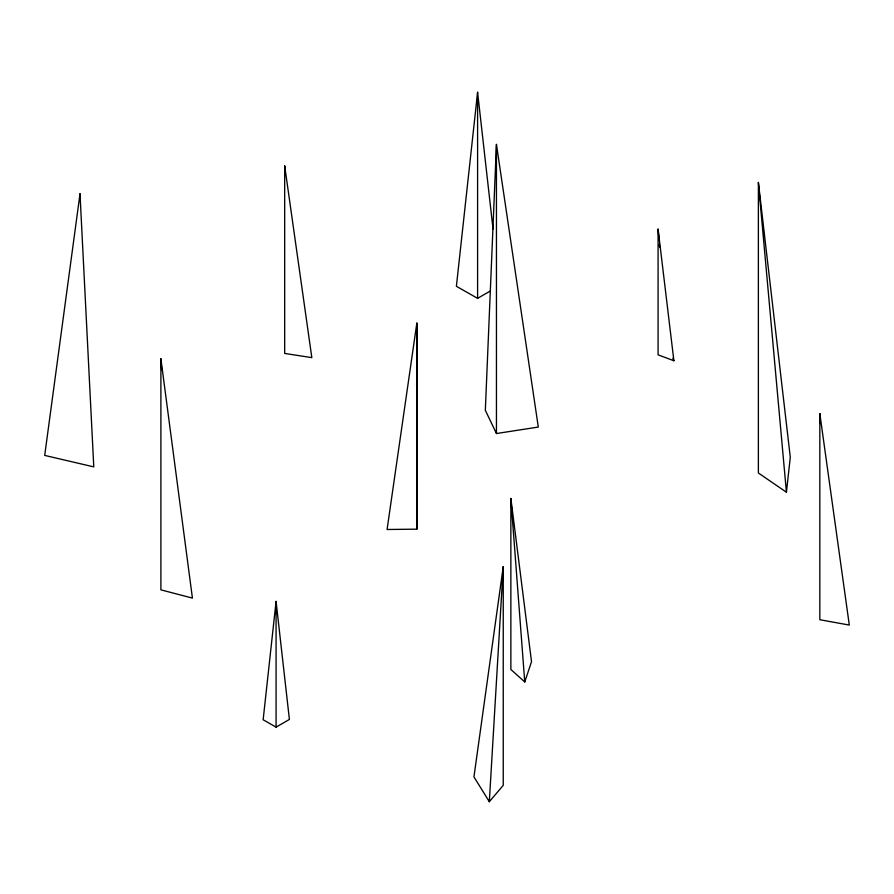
<?xml version="1.0" encoding="UTF-8"?>
<svg xmlns="http://www.w3.org/2000/svg" width="894" height="894" viewBox="0 0 894 894"><rect width="100%" height="100%" fill="white"/><g stroke="black" fill="none" stroke-linecap="round" stroke-linejoin="round"><path stroke-width="1.34" d="M477.597 92.283L456.398 286.292L477.597 298.35L477.597 92.283L493.041 229.087M416.839 323.092L416.839 529.159L387.08 529.494L416.839 323.092L416.839 529.159M496.449 144.415L485.33 410.29L496.449 433.534L538.3 427.064L496.449 144.415L496.449 433.534M489.32 801.717L503.244 566.628L473.943 776.875L489.32 801.717L503.244 785.345L503.244 566.628M276.078 601.427L263.149 719.771L276.078 727.124L289.399 719.435L276.078 601.427L276.078 727.124M786.429 492.225L790.285 457.247L758.38 182.443L758.38 472.993L786.429 492.225L758.38 182.443M80.002 193.842L44.7 455.404L93.781 466.88L80.002 193.842L80.002 200.804M524.744 681.943L531.528 661.683L510.865 498.461L510.865 669.494L524.744 681.943L510.865 498.461M477.597 298.35L490.236 291.053M673.886 360.751L658.085 354.829L658.085 229.132L673.886 360.751L672.88 358.293M284.683 165.904L311.827 357.634L284.683 353.432L284.683 165.904L284.951 172.855M819.832 413.665L849.3 625.062L819.832 619.732L819.832 413.665L820.279 423.432M160.898 358.829L192.422 598.108L160.898 589.85L160.898 358.829L161.602 369.915M658.085 229.132L659.012 240.262M659.37 244.431L659.604 247.213"/></g></svg>
